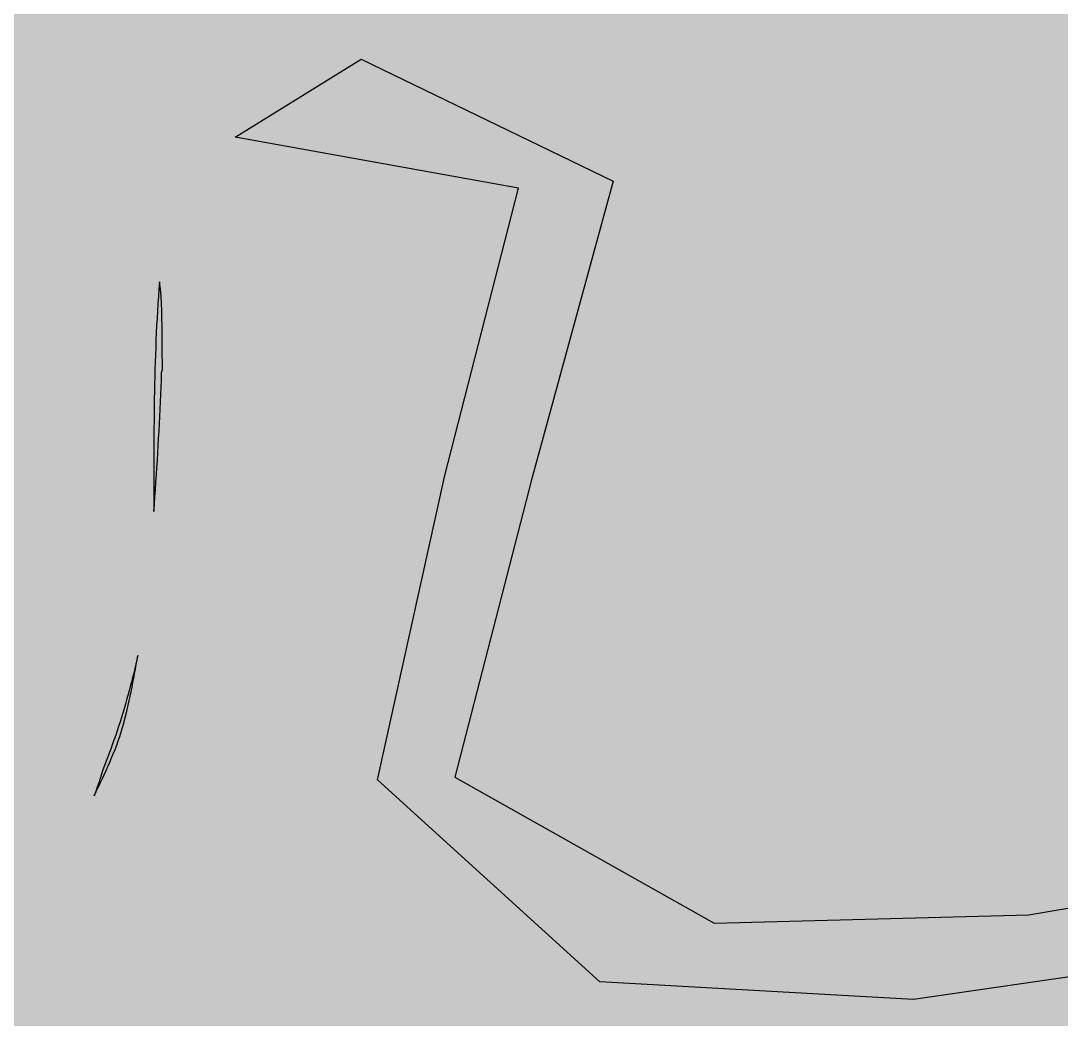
# Model space of a CAD drawing. Extents: x 0 to 1501, y 0 to 1722.
# Drawn here: x 86.706 to 89.987, y 1695.606 to 1698.755 of the extents above; entities that cross this region are included whole.
import ezdxf

# ---------------------------------------------------------------- set-up
doc = ezdxf.new("R2010")
doc.units = 0

msp = doc.modelspace()

# ---------------------------------------------------------------- hatches: boundary and pattern name
at = {"true_color": 0xf8f9fa}
msp.add_hatch(color=256, dxfattribs=at).paths.add_polyline_path([(0, 1722), (1280, 1722), (1280, 1002), (0, 1002)], flags=0)
at = {"true_color": 0xffffff}
for points in [[(0, 1722), (1280, 1722), (1280, 1656), (0, 1656)], [(128.703, 1705.6085), (128.1604, 1705.1144), (127.2101, 1704.8178), (126.858, 1704.3166), (127.4341, 1703.5175), (127.1261, 1702.6424), (126.1987, 1702.3349), (125.2524, 1702.5975), (124.6372, 1703.3594), (124.1748, 1704.0242), (123.2511, 1703.662), (122.3986, 1703.1485), (121.5272, 1702.6681), (120.6149, 1702.27), (119.6878, 1702.1549), (118.9943, 1701.6817), (118.0524, 1701.3594), (117.1041, 1701.0568), (116.1343, 1700.8341), (115.1431, 1700.7826), (114.2379, 1701.1379), (114.2544, 1702.0845), (114.1244, 1702.8712), (113.1306, 1702.8853), (112.1582, 1702.6859), (111.2483, 1702.2858), (110.6509, 1701.5873), (111.4277, 1701.0256), (112.3068, 1700.6222), (112.218, 1699.6984), (111.4488, 1699.104), (110.4959, 1698.82), (109.5239, 1698.605), (108.5486, 1698.4056), (107.5679, 1698.2345), (106.5831, 1698.0896), (105.8398, 1697.9895), (104.8542, 1697.8498), (103.8711, 1697.6929), (102.8916, 1697.5149), (101.9174, 1697.3104), (100.9511, 1697.0714), (100.0342, 1696.71), (100.3465, 1696.0232), (100.4634, 1695.0663), (99.8022, 1694.3401), (98.919, 1693.8903), (97.9478, 1693.6784), (96.9555, 1693.6851), (96.0649, 1694.0959), (95.6747, 1694.9733), (96.1349, 1695.8334), (96.1561, 1696.3542), (95.161, 1696.3709), (94.1665, 1696.3284), (93.175, 1696.24), (92.1897, 1696.0988), (91.4435, 1696.0523), (90.5065, 1695.8113), (89.5217, 1695.6676), (88.5318, 1695.7241), (87.831, 1696.3608), (88.0435, 1697.3212), (88.276, 1698.227), (87.3819, 1698.3878), (87.7794, 1698.6347), (88.5736, 1698.249), (88.317, 1697.3071), (88.0747, 1696.3689), (88.8923, 1695.9085), (89.8851, 1695.9348), (90.866, 1696.1038), (91.8421, 1696.299), (92.8204, 1696.4807), (93.808, 1696.6056), (94.8, 1696.6876), (95.7951, 1696.7033), (96.7763, 1696.5641), (96.6884, 1695.7946), (96.0961, 1695.0101), (96.5833, 1694.2061), (97.5382, 1693.9728), (98.5247, 1694.0969), (99.4539, 1694.4455), (100.1825, 1695.0981), (99.9287, 1695.9774), (99.7198, 1696.7722), (100.5876, 1697.2372), (101.5508, 1697.4879), (102.5231, 1697.7015), (103.4996, 1697.8947), (104.4797, 1698.0691), (105.4633, 1698.2232), (106.4502, 1698.3532), (107.4353, 1698.4971), (108.4171, 1698.6614), (109.3959, 1698.8428), (110.3708, 1699.0445), (111.3346, 1699.2921), (112.0955, 1699.8949), (111.7742, 1700.6603), (110.8353, 1700.9798), (110.4226, 1701.8077), (111.1451, 1702.4638), (112.0571, 1702.8598), (113.0324, 1703.0451), (114.0265, 1703.0274), (114.5642, 1702.3682), (114.2952, 1701.4186), (115.0694, 1700.9513), (116.0593, 1701.0337), (117.0264, 1701.2677), (117.9719, 1701.5792), (118.9119, 1701.9069), (119.8512, 1702.2365), (120.782, 1702.5891), (121.6807, 1703.0161), (122.5351, 1703.5271), (123.4076, 1704.0048), (124.3711, 1704.1377), (124.7677, 1703.2714), (125.4543, 1702.5942), (126.4339, 1702.5469), (127.206, 1703.1127), (126.8671, 1704.0038), (126.5273, 1704.7897), (127.4638, 1705.1213), (128.4051, 1705.4443), (128.8446, 1706.1748), (129.2276, 1705.958), (128.703, 1705.6086)], [(87.1435, 1697.932), (87.1416, 1697.909), (87.1399, 1697.8859), (87.1383, 1697.8628), (87.1369, 1697.8398), (87.1355, 1697.8167), (87.1343, 1697.7936), (87.1332, 1697.7705), (87.1322, 1697.7474), (87.1313, 1697.7243), (87.1305, 1697.7012), (87.1297, 1697.6781), (87.1291, 1697.6549), (87.1285, 1697.6318), (87.128, 1697.6087), (87.1275, 1697.5856), (87.127, 1697.5625), (87.1267, 1697.5394), (87.1264, 1697.5162), (87.1261, 1697.4931), (87.1259, 1697.47), (87.1257, 1697.4469), (87.1255, 1697.4238), (87.1254, 1697.4006), (87.1253, 1697.3775), (87.1252, 1697.3544), (87.1251, 1697.3313), (87.1251, 1697.3081), (87.1251, 1697.285), (87.125, 1697.2619), (87.125, 1697.2388), (87.125, 1697.2157), (87.1256, 1697.2074), (87.1273, 1697.2305), (87.129, 1697.2536), (87.1306, 1697.2766), (87.1322, 1697.2997), (87.1338, 1697.3228), (87.1352, 1697.3458), (87.1367, 1697.3689), (87.1381, 1697.392), (87.1394, 1697.4151), (87.1407, 1697.4382), (87.142, 1697.4613), (87.1431, 1697.4844), (87.1443, 1697.5074), (87.1454, 1697.5305), (87.1464, 1697.5536), (87.1475, 1697.5767), (87.1484, 1697.5998), (87.1493, 1697.6229), (87.1501, 1697.6461), (87.1525, 1697.6549), (87.1524, 1697.678), (87.1522, 1697.7011), (87.1521, 1697.7243), (87.1519, 1697.7474), (87.1517, 1697.7705), (87.1513, 1697.7936), (87.1509, 1697.8167), (87.1503, 1697.8399), (87.1496, 1697.863), (87.1485, 1697.8861), (87.1463, 1697.9091), (87.1435, 1697.932)], [(86.9375, 1696.311), (86.9438, 1696.3241), (86.9502, 1696.3372), (86.9564, 1696.3504), (86.9626, 1696.3635), (86.9687, 1696.3768), (86.9747, 1696.39), (86.9806, 1696.4033), (86.9864, 1696.4167), (86.992, 1696.4301), (86.9976, 1696.4435), (87.003, 1696.4571), (87.0083, 1696.4706), (87.0134, 1696.4843), (87.0181, 1696.498), (87.0226, 1696.5119), (87.0268, 1696.5258), (87.0307, 1696.5398), (87.0345, 1696.5539), (87.0381, 1696.568), (87.0415, 1696.5821), (87.0449, 1696.5963), (87.048, 1696.6105), (87.0511, 1696.6247), (87.054, 1696.639), (87.0569, 1696.6533), (87.0597, 1696.6676), (87.0624, 1696.6819), (87.065, 1696.6962), (87.0676, 1696.7105), (87.0701, 1696.7249), (87.0725, 1696.7392), (87.0749, 1696.7536), (87.0719, 1696.7402), (87.0687, 1696.726), (87.0654, 1696.7119), (87.062, 1696.6977), (87.0585, 1696.6836), (87.0549, 1696.6695), (87.0512, 1696.6554), (87.0475, 1696.6413), (87.0437, 1696.6273), (87.0397, 1696.6133), (87.0357, 1696.5993), (87.0316, 1696.5853), (87.0275, 1696.5714), (87.0232, 1696.5574), (87.0188, 1696.5436), (87.0144, 1696.5297), (87.0098, 1696.5159), (87.0052, 1696.5021), (87.0005, 1696.4883), (86.9956, 1696.4746), (86.9907, 1696.4609), (86.9857, 1696.4472), (86.9805, 1696.4336), (86.9752, 1696.4201), (86.9697, 1696.4066), (86.9646, 1696.393), (86.9606, 1696.379), (86.9564, 1696.365), (86.9519, 1696.3512), (86.9472, 1696.3374), (86.9423, 1696.3237), (86.9375, 1696.311)]]:
    msp.add_hatch(color=256, dxfattribs=at).paths.add_polyline_path(points, flags=0)

# ---------------------------------------------------------------- linework, layer by layer
msp.add_lwpolyline([(90.5065, 1695.8113), (89.5217, 1695.6676), (88.5318, 1695.7241), (87.831, 1696.3608), (88.0435, 1697.3212), (88.276, 1698.227), (87.3819, 1698.3878), (87.7794, 1698.6347), (88.5736, 1698.249), (88.317, 1697.3071), (88.0747, 1696.3689), (88.8923, 1695.9085), (89.8851, 1695.9348), (90.866, 1696.1038)], dxfattribs=at)
for points in [[(87.1435, 1697.932), (87.1416, 1697.909), (87.1399, 1697.8859), (87.1383, 1697.8628), (87.1369, 1697.8398), (87.1355, 1697.8167), (87.1343, 1697.7936), (87.1332, 1697.7705), (87.1322, 1697.7474), (87.1313, 1697.7243), (87.1305, 1697.7012), (87.1297, 1697.6781), (87.1291, 1697.6549), (87.1285, 1697.6318), (87.128, 1697.6087), (87.1275, 1697.5856), (87.127, 1697.5625), (87.1267, 1697.5394), (87.1264, 1697.5162), (87.1261, 1697.4931), (87.1259, 1697.47), (87.1257, 1697.4469), (87.1255, 1697.4238), (87.1254, 1697.4006), (87.1253, 1697.3775), (87.1252, 1697.3544), (87.1251, 1697.3313), (87.1251, 1697.3081), (87.1251, 1697.285), (87.125, 1697.2619), (87.125, 1697.2388), (87.125, 1697.2157), (87.1256, 1697.2074), (87.1273, 1697.2305), (87.129, 1697.2536), (87.1306, 1697.2766), (87.1322, 1697.2997), (87.1338, 1697.3228), (87.1352, 1697.3458), (87.1367, 1697.3689), (87.1381, 1697.392), (87.1394, 1697.4151), (87.1407, 1697.4382), (87.142, 1697.4613), (87.1431, 1697.4844), (87.1443, 1697.5074), (87.1454, 1697.5305), (87.1464, 1697.5536), (87.1475, 1697.5767), (87.1484, 1697.5998), (87.1493, 1697.6229), (87.1501, 1697.6461), (87.1525, 1697.6549), (87.1524, 1697.678), (87.1522, 1697.7011), (87.1521, 1697.7243), (87.1519, 1697.7474), (87.1517, 1697.7705), (87.1513, 1697.7936), (87.1509, 1697.8167), (87.1503, 1697.8399), (87.1496, 1697.863), (87.1485, 1697.8861), (87.1463, 1697.9091), (87.1435, 1697.932)], [(86.9375, 1696.311), (86.9438, 1696.3241), (86.9502, 1696.3372), (86.9564, 1696.3504), (86.9626, 1696.3635), (86.9687, 1696.3768), (86.9747, 1696.39), (86.9806, 1696.4033), (86.9864, 1696.4167), (86.992, 1696.4301), (86.9976, 1696.4435), (87.003, 1696.4571), (87.0083, 1696.4706), (87.0134, 1696.4843), (87.0181, 1696.498), (87.0226, 1696.5119), (87.0268, 1696.5258), (87.0307, 1696.5398), (87.0345, 1696.5539), (87.0381, 1696.568), (87.0415, 1696.5821), (87.0449, 1696.5963), (87.048, 1696.6105), (87.0511, 1696.6247), (87.054, 1696.639), (87.0569, 1696.6533), (87.0597, 1696.6676), (87.0624, 1696.6819), (87.065, 1696.6962), (87.0676, 1696.7105), (87.0701, 1696.7249), (87.0725, 1696.7392), (87.0749, 1696.7536), (87.0719, 1696.7402), (87.0687, 1696.726), (87.0654, 1696.7119), (87.062, 1696.6977), (87.0585, 1696.6836), (87.0549, 1696.6695), (87.0512, 1696.6554), (87.0475, 1696.6413), (87.0437, 1696.6273), (87.0397, 1696.6133), (87.0357, 1696.5993), (87.0316, 1696.5853), (87.0275, 1696.5714), (87.0232, 1696.5574), (87.0188, 1696.5436), (87.0144, 1696.5297), (87.0098, 1696.5159), (87.0052, 1696.5021), (87.0005, 1696.4883), (86.9956, 1696.4746), (86.9907, 1696.4609), (86.9857, 1696.4472), (86.9805, 1696.4336), (86.9752, 1696.4201), (86.9697, 1696.4066), (86.9646, 1696.393), (86.9606, 1696.379), (86.9564, 1696.365), (86.9519, 1696.3512), (86.9472, 1696.3374), (86.9423, 1696.3237), (86.9375, 1696.311)]]:
    msp.add_lwpolyline(points, close=True, dxfattribs=at)

doc.saveas('drawing.dxf')
